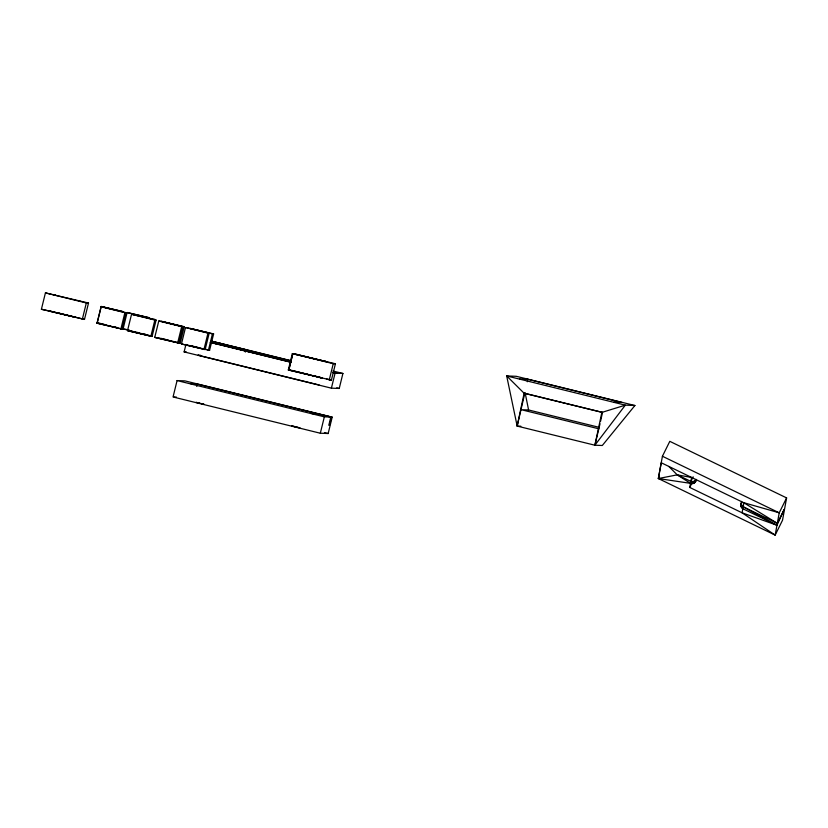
<?xml version="1.0" encoding="UTF-8"?>
<svg xmlns="http://www.w3.org/2000/svg" width="828" height="828" viewBox="0 0 828 828"><rect width="100%" height="100%" fill="white"/><g stroke="black" fill="none" stroke-linecap="round" stroke-linejoin="round"><path stroke-width="1.24" d="M696.162 479.702C696.151 482.403 693.005 484.546 690.531 483.345L658.353 478.543L662.421 456.249L669.8 441.334L786.6 497.907L782.532 520.212L775.163 535.116L658.353 478.543L661.241 462.759L743.906 502.803L777.316 523.317L775.163 535.116L742.085 512.801L689.755 487.444L691.577 477.456L677.211 474.858L658.353 478.543L659.492 476.255M741.609 501.426L741.495 504.801L743.192 506.788L777.316 523.317L784.157 509.479L776.975 525.273L742.84 508.734L741.132 506.798L741.246 503.414M691.359 483.645L691.732 481.658L694.288 481.223L696.1 479.381L695.737 481.368M692.249 483.687L692.612 481.689M693.108 483.531L693.481 481.544M693.926 483.21L694.288 481.223M694.661 482.734L695.023 480.737M695.272 482.113L695.634 480.116M740.822 505.09L741.308 502.244M740.884 505.96L741.246 503.962M741.132 506.798L741.495 504.801M741.546 507.564L741.909 505.566M742.478 506.239L742.116 508.226L743.192 506.788L743.917 502.731L779.231 512.822L786.6 497.907M777.316 523.317L779.231 512.822L662.421 456.249M520.864 426.223L517.169 426.089L524.124 393.269L506.684 375.943L516.268 376.305L634.91 405.513L602.298 445.495L594.887 445.216L517.169 426.089L506.684 375.943L625.326 405.151L634.91 405.513M594.887 445.216L601.852 412.406L625.326 405.151L594.887 445.216L600.021 423.791M600.569 421.266L602.505 412.427L524.776 393.3L517.169 426.089M41.4 309.268L45.426 292.884L88.513 303.038L84.487 319.422L41.4 309.268L54.731 312.094M82.314 319.339L86.329 302.955L88.513 303.038M117.566 327.898L97.114 322.858L101.14 306.474L122.679 311.545L101.14 306.474M97.145 323.21L101.171 306.815L102.434 306.867L126.156 312.705L122.13 329.089L97.145 323.21L122.13 329.089M120.867 329.047L124.893 312.663L126.156 312.705M131.849 331.055L123.093 328.902L127.119 312.518L149.495 317.797L127.119 312.518M132.718 314.267L156.099 320.084L152.073 336.468L127.512 330.682L131.538 314.298L155.115 319.546L153.987 319.504M150.831 336.427L154.857 320.043L156.099 320.084M154.743 337.4L158.769 321.016L159.98 321.067L182.895 326.708L178.869 343.092L154.743 337.4L178.869 343.092M177.647 343.04L181.674 326.656L182.895 326.708M179.024 343.03L183.05 326.646L184.209 326.687L180.183 343.071L157.341 337.7L158.5 337.741M181.456 343.951L185.482 327.567L186.683 327.609L209.184 333.146L205.158 349.54L181.456 343.951L205.158 349.54M177.078 380.58L173.052 396.974L320.322 433.23L328.167 433.52L332.194 417.136L184.913 380.88L177.078 380.58L324.348 416.846L330.817 417.084L328.809 425.271L329.482 425.302L331.49 417.105L332.194 417.136M332.928 371.006L342.916 373.459L339.232 388.456L331.397 388.166L184.116 351.91L185.958 344.417M203.957 349.488L207.983 333.104L209.184 333.146M196.733 386.417L197.312 384.068L331.49 417.105M208.418 350.265L212.434 333.881L213.614 333.922L209.587 350.306L186.321 344.831M210.736 343.692L211.285 341.426L245.906 349.768L245.357 352.035M288.31 370.002L292.336 353.618L335.423 363.761L331.397 380.155L288.31 370.002L290.493 370.085M288.837 370.023L292.574 354.808M329.223 380.073L333.249 363.689L335.423 363.761M320.322 433.23L324.348 416.846M331.397 388.166L335.081 373.169L342.916 373.459M527.291 381.76L527.891 379.296L621.983 402.46L613.703 402.16M668.817 466.433L677.211 474.858L690.873 481.399L693.15 476.804M689.755 487.444L692.022 482.859M54.037 294.913L55.352 294.954M78.588 300.957L79.892 300.999M51.326 311.349L50.022 311.297L75.865 317.393L63.601 314.371M97.114 322.858L98.201 322.899M123.093 328.902L124.2 328.944M127.512 330.682L148.709 335.588M144.362 334.139L145.469 334.181M149.961 335.889L151.089 335.93L147.343 335.009M214.452 343.289L219.037 344.324L210.861 342.306L214.731 343.299M211.699 341.446L220.548 343.516M233.672 348.029L234.614 348.06M184.116 351.91L186.362 351.993M262.31 355.077L263.252 355.108M200.49 355.253L197.913 355.16L319.173 384.979M323.893 361.277L325.021 361.318M290.038 360.811L290.907 360.842L211.14 341.198M519.611 378.996L527.891 379.296M319.877 377.661L320.995 377.703M322.289 378.003L288.775 370.012L292.791 353.628L326.315 361.619L293.992 353.68M524.776 393.3L524.124 393.269L602.505 412.427M190.864 383.83L197.312 384.068M598.799 427.258L528.595 409.974L521.185 409.694L598.913 428.832M174.17 397.016L176.416 397.098M311.959 413.648L317.724 413.855L330.817 417.084M292.025 425.965L295.079 426.679M197.457 402.656L196.112 402.356L197.147 402.646M198.337 402.874L204.092 404.333L201.463 403.64M184.209 326.687L161.367 321.305L183.05 326.646M213.614 333.922L190.347 328.447L212.434 333.881M45.426 292.884L86.329 302.955M292.336 353.618L333.249 363.689M101.171 306.815L124.893 312.663M131.538 314.298L154.857 320.043M158.769 321.016L181.674 326.656M185.482 327.567L207.983 333.104M211.864 341.198L290.493 360.563M210.767 342.192L290.638 361.857M333.373 372.372L336.882 373.242M210.923 342.43L290.949 362.126M210.271 342.45L291.394 362.416M332.577 372.559L335.081 373.169M125.452 329.254L129.209 330.175M57.215 312.705L64.656 314.536M67.13 315.147L84.487 319.422M134.353 331.676L138.11 332.597M291.725 370.385L300.409 372.517M302.882 373.128L310.324 374.96M312.808 375.57L320.239 377.402M326.439 378.934L331.397 380.155M52.547 311.649L61.137 313.76M99.401 323.199L104.214 324.379M113.84 326.749L117.452 327.64M129.82 330.693L134.829 331.924M137.334 332.546L144.838 334.398M160.911 338.331L168.136 340.111M177.772 342.481L180.183 343.071M191.185 345.773L198.544 347.594M204.682 349.106L209.587 350.306M289.966 370.064L321.047 377.703M128.754 330.734L152.073 336.468M336.737 387.846L339.232 388.456M324.421 432.599L328.167 433.52M220.258 343.506L224.14 344.51L215.953 342.492M296.145 426.937L298.163 427.445M199.983 403.36L197.964 402.853M298.97 427.652L300.015 427.941L291.922 425.954M690.873 481.399L691.732 481.658L690.531 483.345L677.211 474.858M525.118 392.814L528.595 409.974M743.192 506.788L742.085 512.801L776.975 525.273L743.192 506.788"/></g></svg>
